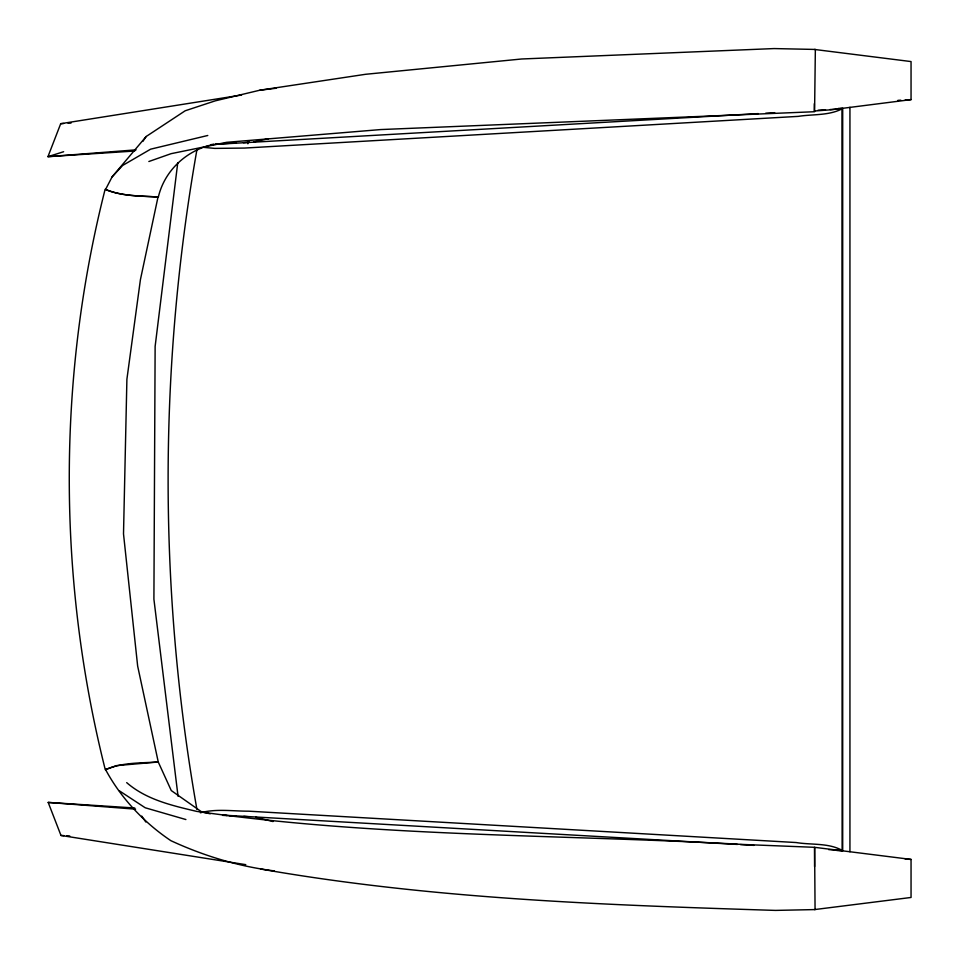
<?xml version="1.0" encoding="UTF-8"?>
<svg xmlns="http://www.w3.org/2000/svg" width="959" height="959" viewBox="0 0 959 959"><rect width="100%" height="100%" fill="white"/><g stroke="black" fill="none" stroke-linecap="round" stroke-linejoin="round"><path stroke-width="1.44" d="M814.335 103.692L814.311 111.028L831.417 109.746L911.05 99.616L911.05 61.568L814.563 49.46M177.751 162.79L155.13 346.415L153.908 599.207L178.038 796.258M196.919 149.772C158.547 367.405 158.487 591.691 196.907 809.324M247.866 143.79L248.501 141.189M241.572 95.037L60.705 123.699L47.95 156.665L134.692 151.031M148.849 161.52L171.086 153.68L226.588 142.328L380.747 129.561L814.575 111.724L815.354 49.448L774.105 48.573L521.672 58.99L365.643 74.287L259.841 90.206L215.248 100.851L185.195 110.776L146.176 136.502L112.107 176.864L105.574 189.45C122.177 196.403 140.673 195.816 158.343 197.039C164.648 170.222 187.017 149.916 213.713 144.353M142.855 141.393L146.176 136.502M112.107 176.864L122.608 165.475L150.623 149.172L207.779 135.483M828.684 849.626L842.146 850.393L841.978 108.858C828.9 115.775 812.621 114.085 798.26 116.375L244.377 148.07L214.66 148.393L204.015 147.398M200.347 812.8C215.943 808.533 232.665 811.218 248.693 811.182L796.162 842.541C811.23 845.071 828.576 842.721 842.146 850.393M63.63 151.726L47.95 156.665L136.058 149.844M268.436 138.743L253.883 141.884M259.841 90.206L276.312 88.228M814.563 909.576L911.05 897.468L911.05 859.42L814.563 847.312L744.196 844.519C561.722 834.342 377.978 837.327 196.691 811.386C172.057 805.56 146.295 799.674 126.684 782.628M243.454 142.687L249.412 142.232M60.705 123.699L63.654 123.519M68.065 123.255L71.014 123.088M897.876 100.371L900.801 100.204M905.2 99.952L911.05 99.616M838.214 108.451L842.697 108.187L842.697 850.849L836.727 850.501M215.763 144.09L235.926 142.927M211.112 144.593L758.257 113.606M765.738 113.174L774.704 112.671M818.063 110.213L825.531 109.794M830.014 109.542L841.978 108.858M245.78 864.658L60.98 835.457L48.19 802.419L134.775 808.005M223.051 815.15L737.471 844.435M740.456 844.603L753.918 845.37M222.524 815.342L226.995 815.594M229.968 815.761L235.926 816.109M905.2 859.084L911.05 859.42M60.98 835.457L63.905 835.625M66.83 835.792L69.755 835.96M243.802 816.349L248.285 816.696M48.19 802.419L135.603 809.168M210.249 813.807L201.666 811.913L171.277 790.564L158.259 762.021L137.652 666.061L123.507 533.899L126.9 379.284L140.422 279.632L158.019 196.967C140.278 196.008 121.745 196.331 105.106 189.355C57.037 378.829 57.564 580.195 105.274 769.681L105.574 769.586C120.834 798.068 144.066 822.69 170.882 840.683C203.704 855.848 238.455 866.433 274.37 870.916M260.524 868.998C430.519 898.835 603.355 904.984 775.483 910.403L815.066 909.576L814.599 847.3L814.563 866.588M255.753 817.26L273.027 821.551M185.902 819.549L145.229 807.778L119.3 790.779M141.728 816.085L145.816 822.007M849.938 107.288L849.938 851.748M158.307 761.997L116.662 765.594L105.574 769.586C122.081 762.357 140.613 763.124 158.307 761.997"/></g></svg>
